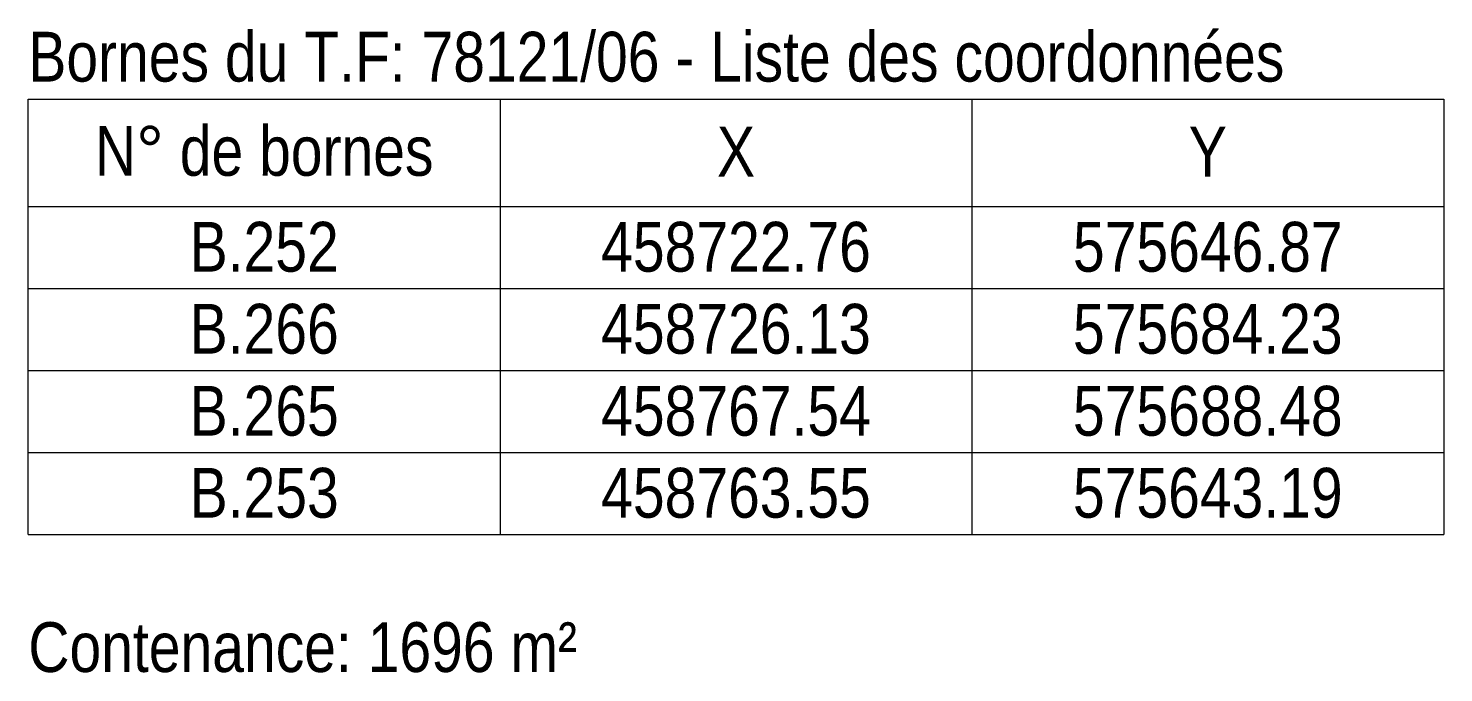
# Model space of a CAD drawing. Header units: centimetres. Extents: x -4381 to 5639, y -3920 to 4826.
# Drawn here: x 166.13 to 178.82, y 47.52 to 53.3 of the extents above; entities that cross this region are included whole.
import ezdxf

# ---------------------------------------------------------------- set-up
doc = ezdxf.new("R2010")
doc.units = ezdxf.units.CM
doc.header["$MEASUREMENT"] = 0
doc.layers.add('0_Pen_No__1', color=7, linetype='Continuous', lineweight=5)
doc.layers.add('Annotation - Text_Pen_No__1', color=7, linetype='Continuous', lineweight=5)
doc.styles.add('GENERATED_STYLE_2', font='')
doc.styles.get('GENERATED_STYLE_2').set_extended_font_data('Arial Narrow Occidental')

msp = doc.modelspace()

# ---------------------------------------------------------------- linework, layer by layer
at = {"layer": '0_Pen_No__1', "linetype": 'Continuous', "ltscale": 10}
for p, q in [((170.358, 52.66779), (170.358, 48.76041)), ((174.58995, 52.66779), (174.58995, 48.76041)), ((166.12605, 51.7037), (178.82189, 51.7037)), ((166.12605, 50.96788), (178.82189, 50.96788)), ((166.12605, 50.23206), (178.82189, 50.23206)), ((166.12605, 49.49624), (178.82189, 49.49624)), ((166.12605, 48.76041), (178.82189, 48.76041))]:
    msp.add_line(p, q, dxfattribs=at)
at = {"layer": '0_Pen_No__1', "linetype": 'Continuous', "ltscale": 10, "flags": 128}
msp.add_lwpolyline([(166.12605, 48.76041), (166.12605, 52.66779), (178.82189, 52.66779), (178.82189, 48.76041)], dxfattribs=at)

# ---------------------------------------------------------------- texts
at = {"layer": 'Annotation - Text_Pen_No__1', "linetype": 'Continuous', "char_height": 0.4467479, "style": 'GENERATED_STYLE_2'}
for s, insert, attachment_point in [('\\A1;{\\fArial Narrow Occidental|b0|i0|c0|p34;Bornes du T.F: 78121/06 - Liste des coordonnées }', (166.12605, 53.27148), 1), ('\\A1;{\\fArial Narrow Occidental|b0|i0|c0|p34;N° de bornes}', (168.24202, 52.42672), 2), ('\\A1;{\\fArial Narrow Occidental|b0|i0|c0|p34;X}', (172.47397, 52.41884), 2), ('\\A1;{\\fArial Narrow Occidental|b0|i0|c0|p34;Y}', (176.70592, 52.41884), 2), ('\\A1;{\\fArial Narrow Occidental|b0|i0|c0|p34;B.252}', (168.24202, 51.56589), 2), ('\\A1;{\\fArial Narrow Occidental|b0|i0|c0|p34;458722.76}', (172.47397, 51.56589), 2), ('\\A1;{\\fArial Narrow Occidental|b0|i0|c0|p34;575646.87}', (176.70592, 51.56589), 2), ('\\A1;{\\fArial Narrow Occidental|b0|i0|c0|p34;B.266}', (168.24202, 50.83007), 2), ('\\A1;{\\fArial Narrow Occidental|b0|i0|c0|p34;458726.13}', (172.47397, 50.83007), 2), ('\\A1;{\\fArial Narrow Occidental|b0|i0|c0|p34;575684.23}', (176.70592, 50.83007), 2), ('\\A1;{\\fArial Narrow Occidental|b0|i0|c0|p34;B.265}', (168.24202, 50.09425), 2), ('\\A1;{\\fArial Narrow Occidental|b0|i0|c0|p34;458767.54}', (172.47397, 50.09425), 2), ('\\A1;{\\fArial Narrow Occidental|b0|i0|c0|p34;575688.48}', (176.70592, 50.09425), 2), ('\\A1;{\\fArial Narrow Occidental|b0|i0|c0|p34;B.253}', (168.24202, 49.35843), 2), ('\\A1;{\\fArial Narrow Occidental|b0|i0|c0|p34;458763.55}', (172.47397, 49.35843), 2), ('\\A1;{\\fArial Narrow Occidental|b0|i0|c0|p34;575643.19}', (176.70592, 49.35843), 2), ('\\A1;{\\fArial Narrow Occidental|b0|i0|c0|p34;Contenance: 1696 m²}', (166.12605, 47.97362), 1)]:
    msp.add_mtext(s, dxfattribs=dict(at, insert=insert, attachment_point=attachment_point))

doc.saveas('drawing.dxf')
